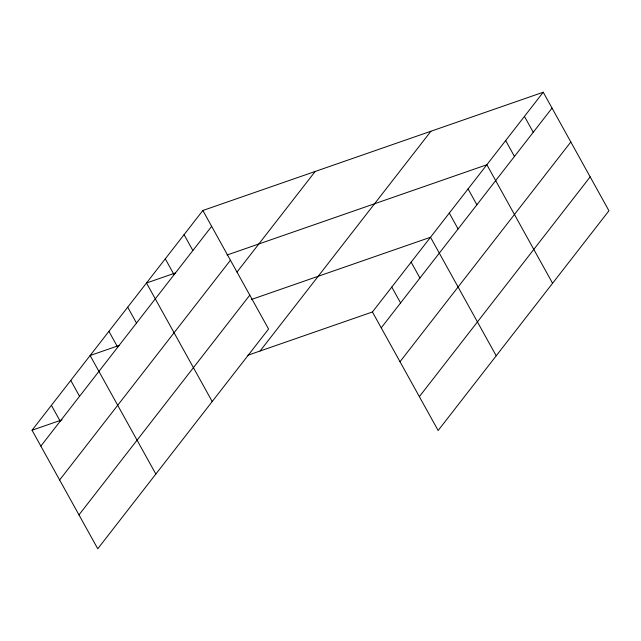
<?xml version="1.0" encoding="UTF-8"?>
<svg xmlns="http://www.w3.org/2000/svg" width="641" height="641" viewBox="0 0 641 641"><rect width="100%" height="100%" fill="white"/><g stroke="black" fill="none" stroke-linecap="round" stroke-linejoin="round"><path stroke-width="0.96" d="M202.86 210.488L268.571 329.025L97.761 548.776L32.05 430.231L202.86 210.488L543.239 92.224L608.95 210.769L438.14 430.512L372.429 311.975L543.239 92.224M40.848 446.104L211.658 226.353M59.629 479.989L230.44 260.238M237.002 272.048L315.188 171.459M78.979 514.891L249.79 295.148M260.102 350.996L430.92 131.253M381.227 327.847L552.037 108.097M400.008 361.724L570.819 141.973M419.358 396.635L590.169 176.884M175.514 272.922L146.493 283.002L212.203 401.546M226.994 255.038L486.872 164.745L552.582 283.282M119.146 345.435L90.125 355.523L155.835 474.06M251.376 299.491L430.504 237.258L496.214 355.803M32.05 430.231L62.001 419.831M247.875 355.25L372.429 311.975M524.45 116.398L533.248 132.27M505.661 140.571L514.459 156.444M468.082 188.911L476.88 204.783M449.293 213.084L458.091 228.957M411.145 262.161L419.943 278.034M391.787 287.072L400.585 302.937M184.071 234.662L192.869 250.527M165.282 258.828L174.08 274.701M127.703 307.175L136.501 323.048M108.914 331.349L117.712 347.222M70.766 380.425L79.564 396.298M51.408 405.328L60.206 421.201"/></g></svg>
